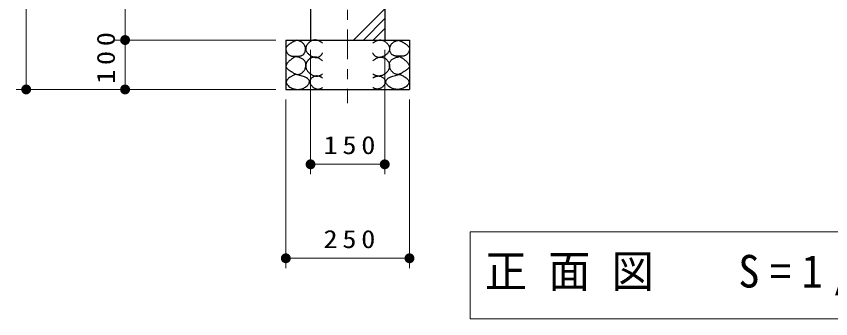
# Model space of a CAD drawing. Units: millimetres on the paper, scale 1:20. Extents: x -365 to 0, y 0 to 257.
# Drawn here: x -320.3 to -238, y 68.2 to 98.8 of the extents above; entities that cross this region are included whole.
import ezdxf

# ---------------------------------------------------------------- set-up
doc = ezdxf.new("R2010")
doc.units = ezdxf.units.MM
doc.linetypes.add('USER2', pattern=[6, 3, -1, 1, -1])
doc.layers.add('1_20', color=7, linetype='Continuous', lineweight=25)
doc.styles.add('ＭＳ ゴシック', font='')
doc.styles.get('ＭＳ ゴシック').set_extended_font_data('MS Gothic')

# ---------------------------------------------------------------- blocks, each defined once
blk = doc.blocks.new('filled_dot')
at = {"color": 0, "linetype": 'Continuous', "lineweight": -2, "const_width": 1.25}
blk.add_lwpolyline([(-0.625, 0, 1), (0.625, 0, 1)], format="xyb", close=True, dxfattribs=at)

msp = doc.modelspace()

# ---------------------------------------------------------------- linework, layer by layer
at = {"layer": '1_20', "linetype": 'USER2', "lineweight": 13}
msp.add_line((-286.836, 133.403), (-286.836, 89.971), dxfattribs=at)
at = {"layer": '1_20', "lineweight": 13}
for p, q in [((-319.336, 91.353), (-319.336, 111.353)), ((-309.336, 96.353), (-309.336, 106.353)), ((-286.236, 96.353), (-283.086, 99.503)), ((-285.246, 96.353), (-283.086, 98.513)), ((-284.256, 96.353), (-283.086, 97.523)), ((-294.086, 96.353), (-310.336, 96.353)), ((-309.336, 91.353), (-309.336, 96.353)), ((-290.586, 95.353), (-290.586, 82.782)), ((-283.086, 95.353), (-283.086, 82.782)), ((-294.086, 91.353), (-320.336, 91.353)), ((-294.086, 91.353), (-310.336, 91.353)), ((-293.086, 90.353), (-293.086, 73.278)), ((-280.586, 90.353), (-280.586, 73.278)), ((-283.086, 83.782), (-290.586, 83.782)), ((-274.463, 76.967), (-274.463, 68.167)), ((-226.663, 76.967), (-274.463, 76.967)), ((-280.586, 74.278), (-293.086, 74.278)), ((-274.463, 68.167), (-226.663, 68.167))]:
    msp.add_line(p, q, dxfattribs=at)
at = {"layer": '1_20'}
for p, q in [((-290.586, 106.353), (-290.586, 96.353)), ((-283.086, 106.353), (-283.086, 96.353)), ((-293.086, 96.353), (-293.086, 91.353)), ((-293.086, 96.353), (-280.586, 96.353)), ((-280.586, 96.353), (-280.586, 91.353)), ((-293.086, 91.353), (-280.586, 91.353))]:
    msp.add_line(p, q, dxfattribs=at)
for points in [[(-289.365, 96.038), (-289.413, 96.077), (-289.463, 96.114), (-289.514, 96.15), (-289.568, 96.184), (-289.623, 96.215), (-289.68, 96.244), (-289.738, 96.271), (-289.797, 96.294), (-289.857, 96.314), (-289.918, 96.331), (-289.978, 96.344), (-290.039, 96.353), (-290.1, 96.358), (-290.161, 96.359), (-290.221, 96.355), (-290.266, 96.349), (-290.311, 96.339), (-290.355, 96.328), (-290.399, 96.313), (-290.442, 96.297), (-290.485, 96.277), (-290.527, 96.256), (-290.568, 96.232), (-290.608, 96.207), (-290.647, 96.179), (-290.686, 96.15), (-290.723, 96.118), (-290.76, 96.086), (-290.797, 96.049), (-290.833, 96.012), (-290.867, 95.972), (-290.899, 95.932), (-290.93, 95.89), (-290.958, 95.847), (-290.983, 95.804), (-291.006, 95.759), (-291.027, 95.714), (-291.044, 95.668), (-291.057, 95.622), (-291.068, 95.576), (-291.074, 95.53), (-291.076, 95.484), (-291.073, 95.423), (-291.064, 95.363), (-291.047, 95.303), (-291.025, 95.245), (-290.997, 95.188), (-290.963, 95.132), (-290.925, 95.077), (-290.882, 95.025), (-290.836, 94.974), (-290.785, 94.926), (-290.731, 94.88), (-290.674, 94.836), (-290.615, 94.795), (-290.554, 94.758), (-290.49, 94.723), (-290.438, 94.698), (-290.385, 94.675), (-290.331, 94.654), (-290.278, 94.636), (-290.224, 94.621), (-290.169, 94.609), (-290.116, 94.6), (-290.062, 94.595), (-290.009, 94.592), (-289.957, 94.594), (-289.906, 94.599), (-289.856, 94.608), (-289.807, 94.621), (-289.76, 94.638), (-289.714, 94.66), (-289.673, 94.684), (-289.634, 94.711), (-289.597, 94.741), (-289.562, 94.774), (-289.528, 94.81), (-289.496, 94.848), (-289.466, 94.887), (-289.438, 94.928), (-289.411, 94.97), (-289.387, 95.013), (-289.365, 95.056)], [(-284.307, 96.038), (-284.259, 96.077), (-284.21, 96.114), (-284.158, 96.15), (-284.104, 96.184), (-284.049, 96.215), (-283.992, 96.244), (-283.934, 96.271), (-283.875, 96.294), (-283.815, 96.314), (-283.754, 96.331), (-283.694, 96.344), (-283.633, 96.353), (-283.572, 96.358), (-283.511, 96.359), (-283.451, 96.355), (-283.406, 96.349), (-283.361, 96.339), (-283.317, 96.328), (-283.273, 96.313), (-283.23, 96.297), (-283.187, 96.277), (-283.146, 96.256), (-283.105, 96.232), (-283.064, 96.207), (-283.025, 96.179), (-282.987, 96.15), (-282.949, 96.118), (-282.913, 96.086), (-282.875, 96.049), (-282.84, 96.012), (-282.805, 95.972), (-282.773, 95.932), (-282.743, 95.89), (-282.714, 95.847), (-282.689, 95.804), (-282.666, 95.759), (-282.646, 95.714), (-282.629, 95.668), (-282.615, 95.622), (-282.605, 95.576), (-282.598, 95.53), (-282.596, 95.484), (-282.599, 95.423), (-282.609, 95.363), (-282.625, 95.303), (-282.647, 95.245), (-282.675, 95.188), (-282.709, 95.132), (-282.747, 95.077), (-282.79, 95.025), (-282.837, 94.974), (-282.887, 94.926), (-282.941, 94.88), (-282.998, 94.836), (-283.057, 94.795), (-283.119, 94.758), (-283.182, 94.723), (-283.234, 94.698), (-283.287, 94.675), (-283.341, 94.654), (-283.395, 94.636), (-283.449, 94.621), (-283.503, 94.609), (-283.556, 94.6), (-283.61, 94.595), (-283.663, 94.592), (-283.715, 94.594), (-283.766, 94.599), (-283.816, 94.608), (-283.865, 94.621), (-283.912, 94.638), (-283.958, 94.66), (-283.999, 94.684), (-284.038, 94.711), (-284.075, 94.741), (-284.111, 94.774), (-284.144, 94.81), (-284.176, 94.848), (-284.206, 94.887), (-284.235, 94.928), (-284.261, 94.97), (-284.285, 95.013), (-284.307, 95.056)], [(-289.381, 94.232), (-289.421, 94.273), (-289.464, 94.314), (-289.508, 94.353), (-289.554, 94.39), (-289.602, 94.425), (-289.651, 94.459), (-289.702, 94.49), (-289.754, 94.519), (-289.807, 94.545), (-289.861, 94.567), (-289.916, 94.587), (-289.972, 94.603), (-290.028, 94.616), (-290.085, 94.624), (-290.142, 94.628), (-290.191, 94.628), (-290.239, 94.625), (-290.288, 94.619), (-290.336, 94.61), (-290.384, 94.598), (-290.432, 94.583), (-290.479, 94.565), (-290.525, 94.545), (-290.57, 94.523), (-290.613, 94.497), (-290.656, 94.47), (-290.697, 94.44), (-290.737, 94.408), (-290.775, 94.375), (-290.811, 94.339), (-290.845, 94.303), (-290.877, 94.264), (-290.907, 94.224), (-290.935, 94.183), (-290.961, 94.14), (-290.984, 94.097), (-291.005, 94.052), (-291.024, 94.007), (-291.04, 93.961), (-291.053, 93.914), (-291.063, 93.867), (-291.071, 93.82), (-291.075, 93.772), (-291.076, 93.725), (-291.074, 93.666), (-291.066, 93.607), (-291.054, 93.549), (-291.037, 93.492), (-291.017, 93.435), (-290.992, 93.38), (-290.964, 93.325), (-290.932, 93.272), (-290.897, 93.22), (-290.859, 93.17), (-290.819, 93.122), (-290.775, 93.075), (-290.73, 93.031), (-290.682, 92.989), (-290.633, 92.949), (-290.587, 92.915), (-290.541, 92.884), (-290.493, 92.855), (-290.444, 92.828), (-290.395, 92.803), (-290.344, 92.781), (-290.293, 92.762), (-290.241, 92.745), (-290.189, 92.731), (-290.137, 92.72), (-290.084, 92.712), (-290.031, 92.707), (-289.978, 92.705), (-289.925, 92.706), (-289.872, 92.711), (-289.825, 92.718), (-289.777, 92.729), (-289.73, 92.741), (-289.683, 92.756), (-289.637, 92.774), (-289.592, 92.793), (-289.548, 92.815), (-289.505, 92.838), (-289.462, 92.863), (-289.421, 92.889), (-289.381, 92.917)], [(-284.291, 94.232), (-284.251, 94.273), (-284.209, 94.314), (-284.164, 94.353), (-284.118, 94.39), (-284.071, 94.425), (-284.021, 94.459), (-283.971, 94.49), (-283.919, 94.519), (-283.865, 94.545), (-283.811, 94.567), (-283.756, 94.587), (-283.701, 94.603), (-283.644, 94.616), (-283.587, 94.624), (-283.53, 94.628), (-283.482, 94.628), (-283.433, 94.625), (-283.384, 94.619), (-283.336, 94.61), (-283.288, 94.598), (-283.24, 94.583), (-283.194, 94.565), (-283.148, 94.545), (-283.103, 94.523), (-283.059, 94.497), (-283.016, 94.47), (-282.975, 94.44), (-282.935, 94.408), (-282.897, 94.375), (-282.861, 94.339), (-282.827, 94.303), (-282.795, 94.264), (-282.765, 94.224), (-282.737, 94.183), (-282.711, 94.14), (-282.688, 94.097), (-282.667, 94.052), (-282.648, 94.007), (-282.632, 93.961), (-282.619, 93.914), (-282.609, 93.867), (-282.601, 93.82), (-282.597, 93.772), (-282.596, 93.725), (-282.598, 93.666), (-282.606, 93.607), (-282.618, 93.549), (-282.635, 93.492), (-282.656, 93.435), (-282.68, 93.38), (-282.708, 93.325), (-282.74, 93.272), (-282.775, 93.22), (-282.813, 93.17), (-282.853, 93.122), (-282.897, 93.075), (-282.942, 93.031), (-282.99, 92.989), (-283.039, 92.949), (-283.085, 92.915), (-283.131, 92.884), (-283.179, 92.855), (-283.228, 92.828), (-283.278, 92.803), (-283.328, 92.781), (-283.379, 92.762), (-283.431, 92.745), (-283.483, 92.731), (-283.535, 92.72), (-283.588, 92.712), (-283.641, 92.707), (-283.694, 92.705), (-283.747, 92.706), (-283.8, 92.711), (-283.848, 92.718), (-283.895, 92.729), (-283.942, 92.741), (-283.989, 92.756), (-284.035, 92.774), (-284.08, 92.793), (-284.124, 92.815), (-284.168, 92.838), (-284.21, 92.863), (-284.251, 92.889), (-284.291, 92.917)], [(-289.365, 92.505), (-289.407, 92.533), (-289.449, 92.56), (-289.493, 92.585), (-289.538, 92.609), (-289.583, 92.632), (-289.63, 92.652), (-289.677, 92.67), (-289.725, 92.685), (-289.774, 92.698), (-289.824, 92.708), (-289.875, 92.714), (-289.926, 92.717), (-289.978, 92.716), (-290.031, 92.711), (-290.092, 92.7), (-290.153, 92.685), (-290.214, 92.664), (-290.274, 92.639), (-290.332, 92.609), (-290.388, 92.576), (-290.441, 92.539), (-290.49, 92.499), (-290.535, 92.456), (-290.575, 92.41), (-290.61, 92.363), (-290.638, 92.313), (-290.66, 92.262), (-290.674, 92.21), (-290.68, 92.157), (-290.679, 92.111), (-290.672, 92.066), (-290.66, 92.021), (-290.643, 91.976), (-290.622, 91.931), (-290.597, 91.887), (-290.569, 91.844), (-290.539, 91.802), (-290.506, 91.761), (-290.467, 91.716), (-290.426, 91.674), (-290.383, 91.633), (-290.338, 91.596), (-290.292, 91.56), (-290.245, 91.528), (-290.196, 91.499), (-290.146, 91.473), (-290.095, 91.45), (-290.043, 91.431), (-289.991, 91.415), (-289.938, 91.404), (-289.885, 91.397), (-289.831, 91.394), (-289.777, 91.396), (-289.729, 91.402), (-289.681, 91.411), (-289.633, 91.424), (-289.586, 91.44), (-289.539, 91.458), (-289.494, 91.479), (-289.45, 91.503), (-289.407, 91.528), (-289.365, 91.555)], [(-284.307, 92.505), (-284.265, 92.533), (-284.223, 92.56), (-284.179, 92.585), (-284.135, 92.609), (-284.089, 92.632), (-284.043, 92.652), (-283.995, 92.67), (-283.947, 92.685), (-283.898, 92.698), (-283.848, 92.708), (-283.797, 92.714), (-283.746, 92.717), (-283.694, 92.716), (-283.641, 92.711), (-283.58, 92.7), (-283.519, 92.685), (-283.458, 92.664), (-283.398, 92.639), (-283.34, 92.609), (-283.284, 92.576), (-283.231, 92.539), (-283.182, 92.499), (-283.137, 92.456), (-283.097, 92.41), (-283.063, 92.363), (-283.034, 92.313), (-283.012, 92.262), (-282.998, 92.21), (-282.992, 92.157), (-282.993, 92.111), (-283, 92.066), (-283.012, 92.021), (-283.029, 91.976), (-283.05, 91.931), (-283.075, 91.887), (-283.103, 91.844), (-283.133, 91.802), (-283.166, 91.761), (-283.205, 91.716), (-283.246, 91.674), (-283.289, 91.633), (-283.334, 91.596), (-283.38, 91.56), (-283.427, 91.528), (-283.476, 91.499), (-283.526, 91.473), (-283.577, 91.45), (-283.629, 91.431), (-283.681, 91.415), (-283.734, 91.404), (-283.788, 91.397), (-283.841, 91.394), (-283.895, 91.396), (-283.943, 91.402), (-283.991, 91.411), (-284.039, 91.424), (-284.086, 91.44), (-284.133, 91.458), (-284.178, 91.479), (-284.222, 91.503), (-284.265, 91.528), (-284.307, 91.555)]]:
    msp.add_lwpolyline(points, dxfattribs=at)
for points in [[(-291.964, 96.323), (-292.008, 96.31), (-292.052, 96.295), (-292.095, 96.28), (-292.138, 96.263), (-292.181, 96.245), (-292.223, 96.227), (-292.264, 96.207), (-292.306, 96.187), (-292.347, 96.166), (-292.389, 96.144), (-292.43, 96.121), (-292.471, 96.097), (-292.513, 96.073), (-292.555, 96.048), (-292.597, 96.022), (-292.641, 95.995), (-292.685, 95.968), (-292.729, 95.939), (-292.771, 95.91), (-292.813, 95.879), (-292.853, 95.848), (-292.892, 95.815), (-292.927, 95.781), (-292.961, 95.746), (-292.991, 95.71), (-293.018, 95.671), (-293.04, 95.632), (-293.059, 95.59), (-293.073, 95.547), (-293.082, 95.499), (-293.086, 95.45), (-293.084, 95.4), (-293.078, 95.348), (-293.068, 95.297), (-293.053, 95.245), (-293.034, 95.194), (-293.011, 95.143), (-292.985, 95.094), (-292.956, 95.047), (-292.924, 95.002), (-292.889, 94.959), (-292.852, 94.919), (-292.813, 94.883), (-292.772, 94.85), (-292.73, 94.822), (-292.687, 94.798), (-292.643, 94.777), (-292.597, 94.76), (-292.551, 94.745), (-292.503, 94.733), (-292.455, 94.724), (-292.405, 94.717), (-292.355, 94.712), (-292.304, 94.708), (-292.253, 94.706), (-292.201, 94.706), (-292.149, 94.706), (-292.096, 94.706), (-292.043, 94.707), (-291.992, 94.708), (-291.94, 94.71), (-291.889, 94.712), (-291.839, 94.715), (-291.788, 94.719), (-291.739, 94.724), (-291.69, 94.731), (-291.642, 94.739), (-291.595, 94.749), (-291.55, 94.762), (-291.505, 94.777), (-291.463, 94.795), (-291.422, 94.815), (-291.383, 94.839), (-291.346, 94.866), (-291.31, 94.897), (-291.276, 94.932), (-291.246, 94.97), (-291.217, 95.011), (-291.191, 95.055), (-291.169, 95.1), (-291.148, 95.148), (-291.131, 95.196), (-291.117, 95.247), (-291.106, 95.297), (-291.098, 95.349), (-291.094, 95.4), (-291.092, 95.452), (-291.094, 95.503), (-291.1, 95.553), (-291.109, 95.603), (-291.121, 95.652), (-291.136, 95.7), (-291.153, 95.747), (-291.174, 95.792), (-291.197, 95.836), (-291.223, 95.879), (-291.252, 95.92), (-291.282, 95.959), (-291.317, 95.998), (-291.354, 96.035), (-291.393, 96.069), (-291.434, 96.102), (-291.477, 96.133), (-291.521, 96.161), (-291.567, 96.188), (-291.614, 96.212), (-291.662, 96.234), (-291.711, 96.254), (-291.761, 96.272), (-291.811, 96.288), (-291.862, 96.302), (-291.913, 96.314)], [(-281.708, 96.323), (-281.664, 96.31), (-281.62, 96.295), (-281.577, 96.28), (-281.534, 96.263), (-281.492, 96.245), (-281.45, 96.227), (-281.408, 96.207), (-281.366, 96.187), (-281.325, 96.166), (-281.284, 96.144), (-281.242, 96.121), (-281.201, 96.097), (-281.159, 96.073), (-281.117, 96.048), (-281.075, 96.022), (-281.031, 95.995), (-280.987, 95.968), (-280.944, 95.939), (-280.901, 95.91), (-280.859, 95.879), (-280.819, 95.848), (-280.781, 95.815), (-280.745, 95.781), (-280.711, 95.746), (-280.681, 95.71), (-280.655, 95.671), (-280.632, 95.632), (-280.613, 95.59), (-280.6, 95.547), (-280.59, 95.499), (-280.587, 95.45), (-280.588, 95.4), (-280.594, 95.348), (-280.605, 95.297), (-280.619, 95.245), (-280.638, 95.194), (-280.661, 95.143), (-280.687, 95.094), (-280.716, 95.047), (-280.749, 95.002), (-280.783, 94.959), (-280.82, 94.919), (-280.86, 94.883), (-280.901, 94.85), (-280.942, 94.822), (-280.985, 94.798), (-281.029, 94.777), (-281.075, 94.76), (-281.121, 94.745), (-281.169, 94.733), (-281.217, 94.724), (-281.267, 94.717), (-281.317, 94.712), (-281.368, 94.708), (-281.419, 94.706), (-281.471, 94.706), (-281.524, 94.706), (-281.576, 94.706), (-281.629, 94.707), (-281.68, 94.708), (-281.732, 94.71), (-281.783, 94.712), (-281.833, 94.715), (-281.884, 94.719), (-281.933, 94.724), (-281.982, 94.731), (-282.03, 94.739), (-282.077, 94.749), (-282.123, 94.762), (-282.167, 94.777), (-282.209, 94.795), (-282.25, 94.815), (-282.289, 94.839), (-282.326, 94.866), (-282.362, 94.897), (-282.396, 94.932), (-282.427, 94.97), (-282.455, 95.011), (-282.481, 95.055), (-282.504, 95.1), (-282.524, 95.148), (-282.541, 95.196), (-282.555, 95.247), (-282.566, 95.297), (-282.574, 95.349), (-282.579, 95.4), (-282.58, 95.452), (-282.578, 95.503), (-282.572, 95.553), (-282.563, 95.603), (-282.552, 95.652), (-282.537, 95.7), (-282.519, 95.747), (-282.498, 95.792), (-282.475, 95.836), (-282.449, 95.879), (-282.42, 95.92), (-282.39, 95.959), (-282.355, 95.998), (-282.318, 96.035), (-282.279, 96.069), (-282.238, 96.102), (-282.195, 96.133), (-282.151, 96.161), (-282.105, 96.188), (-282.058, 96.212), (-282.01, 96.234), (-281.961, 96.254), (-281.911, 96.272), (-281.861, 96.288), (-281.81, 96.302), (-281.759, 96.314)], [(-292.09, 94.676), (-292.135, 94.656), (-292.179, 94.635), (-292.222, 94.613), (-292.264, 94.59), (-292.305, 94.566), (-292.346, 94.541), (-292.386, 94.515), (-292.426, 94.487), (-292.466, 94.458), (-292.507, 94.428), (-292.547, 94.396), (-292.588, 94.362), (-292.629, 94.327), (-292.675, 94.287), (-292.721, 94.245), (-292.767, 94.201), (-292.812, 94.156), (-292.855, 94.11), (-292.896, 94.063), (-292.935, 94.016), (-292.97, 93.969), (-293.001, 93.921), (-293.028, 93.873), (-293.049, 93.826), (-293.065, 93.78), (-293.075, 93.734), (-293.077, 93.689), (-293.073, 93.646), (-293.062, 93.608), (-293.045, 93.571), (-293.022, 93.536), (-292.995, 93.501), (-292.963, 93.468), (-292.927, 93.435), (-292.888, 93.402), (-292.846, 93.371), (-292.802, 93.339), (-292.756, 93.308), (-292.709, 93.278), (-292.661, 93.247), (-292.613, 93.217), (-292.566, 93.186), (-292.519, 93.156), (-292.472, 93.125), (-292.427, 93.095), (-292.382, 93.065), (-292.338, 93.037), (-292.294, 93.01), (-292.25, 92.984), (-292.207, 92.96), (-292.164, 92.939), (-292.12, 92.919), (-292.077, 92.903), (-292.033, 92.889), (-291.989, 92.879), (-291.945, 92.872), (-291.9, 92.87), (-291.849, 92.871), (-291.798, 92.878), (-291.746, 92.889), (-291.694, 92.905), (-291.643, 92.925), (-291.592, 92.949), (-291.542, 92.977), (-291.493, 93.009), (-291.445, 93.044), (-291.399, 93.082), (-291.355, 93.124), (-291.313, 93.168), (-291.274, 93.214), (-291.237, 93.262), (-291.203, 93.313), (-291.172, 93.367), (-291.144, 93.422), (-291.12, 93.478), (-291.099, 93.536), (-291.082, 93.594), (-291.068, 93.653), (-291.058, 93.711), (-291.052, 93.77), (-291.05, 93.828), (-291.052, 93.886), (-291.058, 93.942), (-291.068, 93.998), (-291.083, 94.051), (-291.101, 94.103), (-291.124, 94.153), (-291.16, 94.214), (-291.203, 94.271), (-291.252, 94.324), (-291.307, 94.373), (-291.366, 94.418), (-291.43, 94.46), (-291.497, 94.498), (-291.567, 94.532), (-291.64, 94.563), (-291.714, 94.59), (-291.79, 94.613), (-291.866, 94.634), (-291.942, 94.651), (-292.017, 94.665)], [(-281.582, 94.676), (-281.537, 94.656), (-281.493, 94.635), (-281.451, 94.613), (-281.409, 94.59), (-281.367, 94.566), (-281.327, 94.541), (-281.286, 94.515), (-281.246, 94.487), (-281.206, 94.458), (-281.166, 94.428), (-281.125, 94.396), (-281.084, 94.362), (-281.043, 94.327), (-280.997, 94.287), (-280.951, 94.245), (-280.905, 94.201), (-280.86, 94.156), (-280.817, 94.11), (-280.776, 94.063), (-280.737, 94.016), (-280.702, 93.969), (-280.671, 93.921), (-280.644, 93.873), (-280.623, 93.826), (-280.607, 93.78), (-280.597, 93.734), (-280.595, 93.689), (-280.6, 93.646), (-280.611, 93.608), (-280.628, 93.571), (-280.65, 93.536), (-280.677, 93.501), (-280.709, 93.468), (-280.745, 93.435), (-280.784, 93.402), (-280.826, 93.371), (-280.87, 93.339), (-280.916, 93.308), (-280.963, 93.278), (-281.011, 93.247), (-281.059, 93.217), (-281.106, 93.186), (-281.153, 93.156), (-281.2, 93.125), (-281.245, 93.095), (-281.29, 93.065), (-281.334, 93.037), (-281.378, 93.01), (-281.422, 92.984), (-281.465, 92.96), (-281.508, 92.939), (-281.552, 92.919), (-281.595, 92.903), (-281.639, 92.889), (-281.683, 92.879), (-281.727, 92.872), (-281.772, 92.87), (-281.823, 92.871), (-281.874, 92.878), (-281.926, 92.889), (-281.978, 92.905), (-282.029, 92.925), (-282.08, 92.949), (-282.13, 92.977), (-282.179, 93.009), (-282.227, 93.044), (-282.273, 93.082), (-282.317, 93.124), (-282.359, 93.168), (-282.398, 93.214), (-282.435, 93.262), (-282.469, 93.313), (-282.5, 93.367), (-282.528, 93.422), (-282.552, 93.478), (-282.573, 93.536), (-282.59, 93.594), (-282.604, 93.653), (-282.614, 93.711), (-282.62, 93.77), (-282.622, 93.828), (-282.62, 93.886), (-282.614, 93.942), (-282.604, 93.998), (-282.589, 94.051), (-282.571, 94.103), (-282.548, 94.153), (-282.512, 94.214), (-282.469, 94.271), (-282.42, 94.324), (-282.366, 94.373), (-282.306, 94.418), (-282.242, 94.46), (-282.175, 94.498), (-282.105, 94.532), (-282.032, 94.563), (-281.958, 94.59), (-281.882, 94.613), (-281.806, 94.634), (-281.73, 94.651), (-281.655, 94.665)], [(-292.131, 92.879), (-292.204, 92.844), (-292.28, 92.807), (-292.357, 92.767), (-292.435, 92.725), (-292.513, 92.68), (-292.59, 92.634), (-292.664, 92.585), (-292.735, 92.534), (-292.801, 92.481), (-292.861, 92.427), (-292.915, 92.372), (-292.96, 92.315), (-292.996, 92.257), (-293.023, 92.197), (-293.038, 92.137), (-293.039, 92.057), (-293.021, 91.976), (-292.984, 91.895), (-292.931, 91.817), (-292.862, 91.741), (-292.78, 91.669), (-292.686, 91.602), (-292.581, 91.541), (-292.468, 91.487), (-292.347, 91.441), (-292.221, 91.404), (-292.09, 91.378), (-291.958, 91.362), (-291.824, 91.358), (-291.692, 91.368), (-291.583, 91.387), (-291.477, 91.414), (-291.375, 91.45), (-291.276, 91.493), (-291.183, 91.542), (-291.095, 91.597), (-291.014, 91.656), (-290.94, 91.719), (-290.875, 91.785), (-290.818, 91.853), (-290.772, 91.922), (-290.737, 91.992), (-290.713, 92.06), (-290.701, 92.127), (-290.703, 92.192), (-290.724, 92.268), (-290.764, 92.338), (-290.822, 92.405), (-290.895, 92.466), (-290.981, 92.523), (-291.079, 92.576), (-291.186, 92.625), (-291.3, 92.669), (-291.419, 92.71), (-291.542, 92.747), (-291.665, 92.78), (-291.788, 92.81), (-291.908, 92.836), (-292.023, 92.859)], [(-281.541, 92.879), (-281.468, 92.844), (-281.393, 92.807), (-281.315, 92.767), (-281.237, 92.725), (-281.159, 92.68), (-281.082, 92.634), (-281.008, 92.585), (-280.937, 92.534), (-280.871, 92.481), (-280.811, 92.427), (-280.758, 92.372), (-280.712, 92.315), (-280.676, 92.257), (-280.649, 92.197), (-280.634, 92.137), (-280.633, 92.057), (-280.651, 91.976), (-280.688, 91.895), (-280.741, 91.817), (-280.81, 91.741), (-280.892, 91.669), (-280.987, 91.602), (-281.091, 91.541), (-281.205, 91.487), (-281.325, 91.441), (-281.451, 91.404), (-281.582, 91.378), (-281.714, 91.362), (-281.848, 91.358), (-281.98, 91.368), (-282.089, 91.387), (-282.195, 91.414), (-282.297, 91.45), (-282.396, 91.493), (-282.489, 91.542), (-282.577, 91.597), (-282.658, 91.656), (-282.732, 91.719), (-282.797, 91.785), (-282.854, 91.853), (-282.9, 91.922), (-282.936, 91.992), (-282.96, 92.06), (-282.971, 92.127), (-282.969, 92.192), (-282.948, 92.268), (-282.908, 92.338), (-282.85, 92.405), (-282.777, 92.466), (-282.691, 92.523), (-282.593, 92.576), (-282.486, 92.625), (-282.372, 92.669), (-282.253, 92.71), (-282.131, 92.747), (-282.007, 92.78), (-281.884, 92.81), (-281.764, 92.836), (-281.649, 92.859)]]:
    msp.add_lwpolyline(points, close=True, dxfattribs=at)

# ---------------------------------------------------------------- block references
at = {"layer": '1_20', "lineweight": 13, "xscale": 0.4, "yscale": 0.4}
for p, rotation in [((-309.336, 96.353), 270), ((-309.336, 96.353), 90), ((-319.336, 91.353), 90), ((-309.336, 91.353), 90), ((-283.086, 83.782), 180), ((-280.586, 74.278), 180)]:
    msp.add_blockref('filled_dot', p, dxfattribs=dict(at, rotation=rotation))
for p in [(-290.586, 83.782), (-293.086, 74.278)]:
    msp.add_blockref('filled_dot', p, dxfattribs=at)

# ---------------------------------------------------------------- texts
at = {"layer": '1_20', "insert": (-310.336, 94.772), "char_height": 1.833, "attachment_point": 8, "rotation": 90, "style": 'ＭＳ ゴシック'}
msp.add_mtext('\\T1.33;\\W1.15;100', dxfattribs=at)
at = {"layer": '1_20', "style": 'ＭＳ ゴシック'}
for s, insert, char_height, attachment_point in [('\\T1.33;\\W1.15;150', (-286.415, 84.782), 1.833, 8), ('\\T1.33;\\W1.15;250', (-286.421, 75.278), 1.833, 8), ('\\T1.5;\\W0.95;正面図\u3000S=1/20', (-250.563, 72.567), 3.299, 5)]:
    msp.add_mtext(s, dxfattribs=dict(at, insert=insert, char_height=char_height, attachment_point=attachment_point))

doc.saveas('drawing.dxf')
